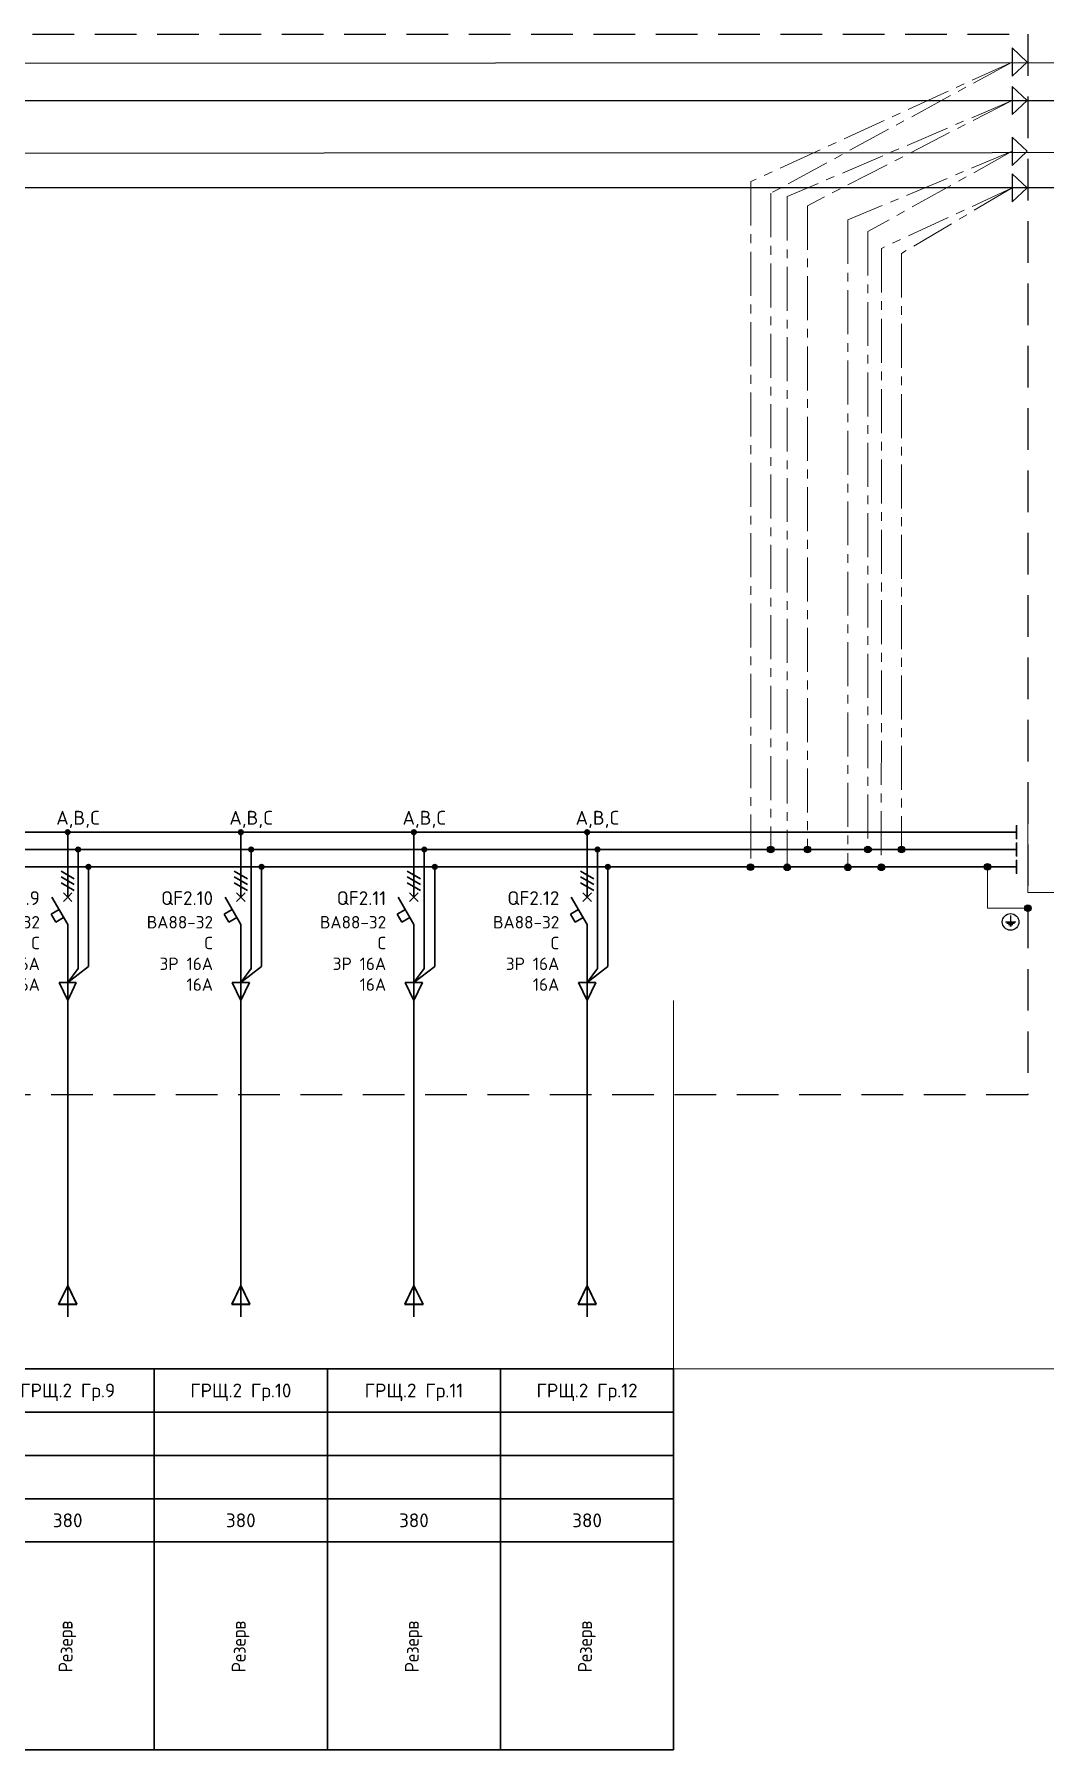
# Model space of a CAD drawing. Header units: millimetres. Extents: x -4379 to 694, y -18291 to 2656.
# Drawn here: x -2319.6 to -2173.8, y -1529.5 to -1281.7 of the extents above; entities that cross this region are included whole.
import ezdxf
from ezdxf.enums import TextEntityAlignment as Align

# ---------------------------------------------------------------- set-up
doc = ezdxf.new("R2010")
doc.units = ezdxf.units.MM
doc.linetypes.add('ACAD_ISO016W100', pattern=[9, 6, -3])
doc.linetypes.add('CENTER', pattern=[50.8, 31.75, -6.35, 6.35, -6.35])
for name, color, linetype, lineweight in [('EL_TX', 7, 'Continuous', 25), ('Рамка', 7, 'Continuous', 30), ('ЭС АВ', 7, 'Continuous', 18), ('ЭС рамка', 7, 'Continuous', 18)]:
    doc.layers.add(name, color=color, linetype=linetype, lineweight=lineweight)
for name, color, linetype in [('Автомат защитный', 7, 'Continuous'), ('Принципиальная схема КТП -для ОДНОЛИНЕЙКИ', 7, 'Continuous'), ('ПРОВОДНИКИ', 7, 'Continuous'), ('Секция2', 7, 'Continuous'), ('Схема', 7, 'Continuous')]:
    doc.layers.add(name, color=color, linetype=linetype)
doc.styles.add('SLD_Style', font='isocpeur.ttf', dxfattribs={"width": 0.9})

# ---------------------------------------------------------------- blocks, each defined once
blk = doc.blocks.new('Шина3')
for points in [[(-4257.37, -421.82, 1), (-4256.41, -421.82, 1)], [(-4251.57, -427.8, 1), (-4250.61, -427.8, 1)]]:
    blk.add_hatch(color=0).paths.add_polyline_path(points)
at = {"color": 0}
for p, q in [((-4257.37, -421.82, 0.01), (-4256.41, -421.82, 0.01)), ((-4251.57, -427.8), (-4250.61, -427.8)), ((-4251.57, -427.8), (-4250.61, -427.8))]:
    blk.add_line(p, q, dxfattribs=at)
at = {"color": 7}
for p, q in [((-4254.31, -429.78), (-4252.8, -429.78)), ((-4254.1, -429.96), (-4253.01, -429.96)), ((-4253.89, -430.14), (-4253.22, -430.14)), ((-4253.68, -430.32), (-4253.43, -430.32)), ((-4253.56, -428.86), (-4253.56, -429.78))]:
    blk.add_line(p, q, dxfattribs=at)
at = {"color": 0}
for centre in [(-4256.89, -421.82, 0.01), (-4251.09, -427.8)]:
    blk.add_circle(centre, 0.481, dxfattribs=at)
at = {"color": 7}
blk.add_circle((-4253.56, -429.78), 1.2, dxfattribs=at)
at = {"layer": 'Рамка', "color": 7, "linetype": 'CENTER', "lineweight": 20, "ltscale": 0.2}
for p, q in [((-4256.89, -422.24, 0.02), (-4256.89, -427.8, 0.02)), ((-4256.89, -427.8, 0.02), (-4251.09, -427.8))]:
    blk.add_line(p, q, dxfattribs=at)
at = {"layer": 'Схема'}
for p, q in [((-4252.73, -415.82, 0.01), (-4252.73, -417.82, 0.01)), ((-4252.73, -415.82, 0.01), (-4252.73, -417.82, 0.01)), ((-4252.73, -415.82, 0.01), (-4252.73, -417.82, 0.01)), ((-4252.73, -418.32, 0.01), (-4252.73, -420.32, 0.01)), ((-4252.73, -418.32, 0.01), (-4252.73, -420.32, 0.01)), ((-4252.73, -420.82, 0.01), (-4252.73, -422.82, 0.01)), ((-4252.73, -420.82, 0.01), (-4252.73, -422.82, 0.01)), ((-4252.73, -420.82, 0.01), (-4252.73, -422.82, 0.01))]:
    blk.add_line(p, q, dxfattribs=at)
at = {"layer": 'ЭС рамка', "color": 7, "linetype": 'Continuous', "lineweight": 30}
for p, q in [((-4252.73, -415.86, 0.01), (-4252.73, -417.78, 0.01)), ((-4310.53, -416.82, 0.01), (-4252.73, -416.82, 0.01))]:
    blk.add_line(p, q, dxfattribs=at)
at = {"layer": 'ЭС рамка', "color": 5, "linetype": 'Continuous', "lineweight": 30}
for p, q in [((-4252.73, -418.36, 0.01), (-4252.73, -420.28, 0.01)), ((-4310.53, -419.32, 0.01), (-4252.73, -419.32, 0.01))]:
    blk.add_line(p, q, dxfattribs=at)
at = {"layer": 'ЭС рамка', "color": 94, "linetype": 'Continuous', "lineweight": 30, "ltscale": 50}
blk.add_line((-4252.73, -420.86, 0.01), (-4252.73, -422.78, 0.01), dxfattribs=at)
at = {"layer": 'ЭС рамка', "color": 94, "linetype": 'Continuous', "lineweight": 30}
blk.add_line((-4310.53, -421.82, 0.01), (-4252.73, -421.82, 0.01), dxfattribs=at)
blk = doc.blocks.new('*U58')
h = blk.add_hatch(color=256)
h.dxf.hatch_style = 1
edge = h.paths.add_edge_path()
edge.add_ellipse((12.5, 132.5), major_axis=(0, 0.333), ratio=1, start_angle=0, end_angle=360)
h = blk.add_hatch(color=256)
h.dxf.hatch_style = 1
edge = h.paths.add_edge_path()
edge.add_ellipse((14, 130), major_axis=(0, 0.333), ratio=1, start_angle=0, end_angle=360)
h = blk.add_hatch(color=256)
h.dxf.hatch_style = 1
edge = h.paths.add_edge_path()
edge.add_ellipse((15.5, 127.5), major_axis=(0, 0.333), ratio=1, start_angle=0, end_angle=360)
at = {"lineweight": 30}
for p, q in [((14, 129.67), (14, 123.11)), ((15.5, 127.17), (15.5, 113.13)), ((14, 123.11), (14, 112.8)), ((0, 55), (25, 55)), ((0, 55), (0, 0)), ((25, 55), (25, 0)), ((0, 48.75), (25, 48.75)), ((0, 42.5), (25, 42.5)), ((0, 36.25), (25, 36.25))]:
    blk.add_line(p, q, dxfattribs=at)
at = {"layer": 'Автомат защитный', "lineweight": 30}
for p, q in [((12.5, 123.11), (12.5, 132.17)), ((11.54, 126.87), (13.46, 125.76)), ((11.54, 126.04), (13.46, 124.93)), ((11.54, 125.2), (13.46, 124.09)), ((12.5, 119.17), (10.22, 123.11)), ((10.1, 120.66), (11.26, 121.32)), ((10.77, 119.5), (10.1, 120.66)), ((11.92, 120.17), (10.77, 119.5)), ((12.5, 108.54), (12.5, 119.17))]:
    blk.add_line(p, q, dxfattribs=at)
blk.add_ellipse((12.5, 132.5), major_axis=(0, 0.333), ratio=1, start_param=-1.570796, end_param=4.712389, dxfattribs=at)
at = {"layer": 'Принципиальная схема КТП -для ОДНОЛИНЕЙКИ', "lineweight": 30}
for p, q in [((12.5, 108.54), (12.5, 99.73)), ((11.19, 64.32), (12.5, 67.06)), ((12.5, 67.06), (13.81, 64.32)), ((13.81, 64.32), (11.19, 64.32)), ((12.5, 64.32), (12.5, 62.5))]:
    blk.add_line(p, q, dxfattribs=at)
at = {"layer": 'ПРОВОДНИКИ', "lineweight": 30}
for p, q in [((12.5, 110.81), (15.5, 113.13)), ((12.5, 110.81), (14, 112.8)), ((13.75, 110.81), (11.25, 110.81)), ((11.25, 110.81), (12.5, 108.2)), ((12.5, 108.2), (13.75, 110.81)), ((11.19, 64.31), (12.5, 67.06)), ((12.5, 67.06), (13.81, 64.31)), ((13.81, 64.31), (11.19, 64.31))]:
    blk.add_line(p, q, dxfattribs=at)
at = {"layer": 'ПРОВОДНИКИ', "lineweight": 30, "ltscale": 100}
blk.add_line((12.5, 99.73), (12.5, 64.32), dxfattribs=at)
at = {"layer": 'ПРОВОДНИКИ', "color": 7, "linetype": 'Continuous', "lineweight": 30}
for centre in [(14, 130), (15.5, 127.5), (15.5, 127.5)]:
    blk.add_ellipse(centre, major_axis=(0, 0.333), ratio=1, start_param=-1.570796, end_param=4.712389, dxfattribs=at)
at = {"layer": 'ЭС АВ', "color": 7, "lineweight": 30}
for q in [(11.88, 123.74), (11.88, 122.49), (13.12, 123.74), (13.12, 122.49)]:
    blk.add_line((12.5, 123.11), q, dxfattribs=at)
at = {"layer": 'ЭС рамка', "color": 7, "linetype": 'Continuous', "lineweight": 30}
for p, q in [((0, 132.5), (12.17, 132.5)), ((12.83, 132.5), (25, 132.5))]:
    blk.add_line(p, q, dxfattribs=at)
at = {"layer": 'ЭС рамка', "color": 5, "linetype": 'Continuous', "lineweight": 30}
for p, q in [((0, 130), (13.67, 130)), ((14.33, 130), (25, 130))]:
    blk.add_line(p, q, dxfattribs=at)
at = {"layer": 'ЭС рамка', "color": 94, "linetype": 'Continuous', "lineweight": 30}
for p, q in [((0, 127.5), (15.17, 127.5)), ((15.83, 127.5), (25, 127.5))]:
    blk.add_line(p, q, dxfattribs=at)
at = {"layer": 'ЭС рамка', "lineweight": 30}
for p, q in [((25, 30), (0, 30)), ((25, 0), (0, 0))]:
    blk.add_line(p, q, dxfattribs=at)
at = {"style": 'SLD_Style'}
for tag, p in [('LABEL', (12.5, 51.88)), ('INSTALLEDPOWER', (12.5, 45.63)), ('CURRENT', (12.5, 39.37)), ('VOLTAGE', (12.5, 33.13))]:
    blk.add_attdef(tag, text='', height=2, dxfattribs=at).set_placement(p, align=Align.MIDDLE_CENTER)
blk.add_attdef('TEXT', text='', height=2, rotation=90, dxfattribs=at).set_placement((12.5, 15), align=Align.MIDDLE_CENTER)
at = {"layer": 'Автомат защитный', "style": 'SLD_Style'}
blk.add_attdef('PHASE', text='', height=2, dxfattribs=at).set_placement((14, 134.59), align=Align.MIDDLE_CENTER)
for tag, height, p in [('NUMBER', 2, (8.49, 122.99)), ('SWITCHTYPE', 1.8, (8.49, 119.5)), ('SWITCHRELEASE', 1.8, (8.49, 116.5)), ('SWITCHNOMINALCURRENT', 1.8, (8.49, 113.5)), ('SWITCHRELEASECURRENT', 1.8, (8.49, 110.5)), ('RCDTYPE', 1.8, (8.49, 107.5)), ('RCDSETPOINT', 1.8, (8.49, 104.5))]:
    blk.add_attdef(tag, text='', height=height, dxfattribs=at).set_placement(p, align=Align.MIDDLE_RIGHT)
blk.add_attdef('LINE_A', text='', height=1.7, rotation=90, dxfattribs=at).set_placement((10.19, 65.45), align=Align.MIDDLE_LEFT)
blk.add_attdef('LINE_B', text='', height=1.7, rotation=90, dxfattribs=at).set_placement((13.85, 65.45), align=Align.TOP_LEFT)

msp = doc.modelspace()

# ---------------------------------------------------------------- hatches: boundary and pattern name
at = {"layer": 'EL_TX'}
h = msp.add_hatch(color=256, dxfattribs=at)
edge = h.paths.add_edge_path()
edge.add_arc((-2213.323, -1399.455), 0.481, 0, 360)
h = msp.add_hatch(color=256, dxfattribs=at)
edge = h.paths.add_edge_path()
edge.add_arc((-2208.016, -1399.464), 0.481, 0, 360)
h = msp.add_hatch(color=256, dxfattribs=at)
edge = h.paths.add_edge_path()
edge.add_arc((-2199.277, -1399.464), 0.481, 0, 360)
h = msp.add_hatch(color=256, dxfattribs=at)
edge = h.paths.add_edge_path()
edge.add_arc((-2194.429, -1399.464), 0.481, 0, 360)
for points in [[(-2216.718, -1402.021, 1), (-2215.756, -1402.021, 1)], [(-2211.412, -1402.03, 1), (-2210.449, -1402.03, 1)], [(-2202.672, -1402.031, 1), (-2201.709, -1402.031, 1)], [(-2197.825, -1402.03, 1), (-2196.862, -1402.03, 1)]]:
    msp.add_hatch(color=256, dxfattribs=at).paths.add_polyline_path(points)

# ---------------------------------------------------------------- linework, layer by layer
at = {"layer": 'Defpoints', "color": 6, "lineweight": 0, "ltscale": 100, "elevation": -0.006}
for points in [[(-2227.332, -1421.261), (-2227.332, -1474.464), (-2162.36, -1474.464), (-2162.36, -1385.77)], [(-2162.36, -1401.964), (-2162.36, -1405.649), (-2176.203, -1405.649), (-2176.203, -1405.649), (-2176.203, -1389.859)]]:
    msp.add_lwpolyline(points, dxfattribs=at)
at = {"layer": 'EL_TX'}
for p, q in [((-2176.276, -1285.734), (-2178.452, -1283.701)), ((-2178.452, -1283.701), (-2178.452, -1287.767)), ((-2176.276, -1285.734), (-2178.452, -1287.767)), ((-2176.276, -1291.276, 0.032), (-2178.452, -1289.244, 0.032)), ((-2178.452, -1289.244, 0.032), (-2178.452, -1293.309, 0.032)), ((-2176.276, -1291.276, 0.032), (-2178.452, -1293.309, 0.032)), ((-2176.276, -1298.628, -0.005), (-2178.452, -1296.595, -0.005)), ((-2178.452, -1296.595, -0.005), (-2178.452, -1300.661, -0.005)), ((-2176.276, -1298.628, -0.005), (-2178.452, -1300.661, -0.005)), ((-2176.276, -1303.909, 0.027), (-2178.452, -1301.876, 0.027)), ((-2178.452, -1301.876, 0.027), (-2178.452, -1305.942, 0.027)), ((-2176.276, -1303.909, 0.027), (-2178.452, -1305.942, 0.027)), ((-2199.758, -1399.464, 0.074), (-2198.795, -1399.464, 0.074)), ((-2194.911, -1399.464, 0.005), (-2193.948, -1399.464, 0.005))]:
    msp.add_line(p, q, dxfattribs=at)
at = {"layer": 'EL_TX', "color": 7, "linetype": 'ACAD_ISO016W100'}
msp.add_lwpolyline([(-2176.203, -1434.905), (-2544.889, -1434.905), (-2544.889, -1281.729), (-2176.203, -1281.729)], close=True, dxfattribs=at)
at = {"layer": 'EL_TX', "color": 0, "ltscale": 0.2}
for points, elevation in [([(-2569.68, -1285.92), (-1619.972, -1285.737)], -0.011), ([(-2514.007, -1291.276), (-1670.962, -1291.28)], -0.004)]:
    msp.add_lwpolyline(points, dxfattribs=dict(at, elevation=elevation))
at = {"layer": 'EL_TX', "color": 7, "linetype": 'CENTER', "lineweight": 20, "ltscale": 0.2}
for points, elevation in [([(-2178.452, -1285.734), (-2216.194, -1302.987), (-2216.194, -1401.964)], 0.006), ([(-2178.452, -1285.734), (-2213.283, -1304.68), (-2213.323, -1399.464)], 0.006), ([(-2178.452, -1291.276), (-2210.927, -1305.169), (-2210.93, -1401.964)], 0), ([(-2178.452, -1291.276), (-2208.016, -1306.485), (-2208.016, -1399.464)], 0), ([(-2178.452, -1298.619), (-2202.187, -1308.537), (-2202.191, -1401.964)], -0.005), ([(-2178.452, -1298.619), (-2199.277, -1310.231), (-2199.277, -1399.464)], -0.005), ([(-2178.452, -1303.909), (-2197.34, -1312.645), (-2197.344, -1402.03)], -0.005), ([(-2178.452, -1303.909), (-2194.429, -1313.37), (-2194.429, -1399.464)], -0.005)]:
    msp.add_lwpolyline(points, dxfattribs=dict(at, elevation=elevation))
at = {"layer": 'EL_TX', "color": 0, "ltscale": 0.2}
for points in [[(-2567.112, -1298.988), (-2084.945, -1298.742)], [(-2511.436, -1303.864), (-2135.934, -1303.864)]]:
    msp.add_lwpolyline(points, dxfattribs=at)
at = {"layer": 'EL_TX'}
for centre in [(-2213.323, -1399.455, 0.011), (-2208.016, -1399.464, 0), (-2199.277, -1399.464, 0.074), (-2194.429, -1399.464, 0.005), (-2216.237, -1402.021, -0.068), (-2210.93, -1402.03, -0.079), (-2202.191, -1402.031, -0.006), (-2197.344, -1402.03, -0.074)]:
    msp.add_circle(centre, 0.481, dxfattribs=at)

# ---------------------------------------------------------------- block references
at = {"layer": 'EL_TX', "lineweight": 0}
msp.add_blockref('Шина3', (2074.888, -980.145, -0.011), dxfattribs=at)
at = {"layer": 'Секция2', "lineweight": 0}
ref = msp.add_blockref('*U58', (-2327.332, -1529.464, -0.006), dxfattribs=at)
ref.add_attrib('LABEL', 'ГРЩ.2 Гр.9', dxfattribs={"layer": '0', "height": 2, "style": 'SLD_Style'}).set_placement((-2314.832, -1477.589, -0.006), align=Align.MIDDLE_CENTER)
ref.add_attrib('VOLTAGE', '380', dxfattribs={"layer": '0', "height": 2, "style": 'SLD_Style'}).set_placement((-2314.832, -1496.339, -0.006), align=Align.MIDDLE_CENTER)
ref.add_attrib('PHASE', 'A,B,C', dxfattribs={"layer": 'Автомат защитный', "height": 2, "style": 'SLD_Style'}).set_placement((-2313.332, -1394.873, -0.006), align=Align.MIDDLE_CENTER)
ref.add_attrib('NUMBER', 'QF2.9', dxfattribs={"layer": 'Автомат защитный', "height": 2, "style": 'SLD_Style'}).set_placement((-2318.843, -1406.477, -0.006), align=Align.MIDDLE_RIGHT)
ref.add_attrib('SWITCHTYPE', 'ВА88-32', dxfattribs={"layer": 'Автомат защитный', "height": 1.8, "style": 'SLD_Style'}).set_placement((-2318.843, -1409.964, -0.006), align=Align.MIDDLE_RIGHT)
ref.add_attrib('SWITCHRELEASE', 'C', dxfattribs={"layer": 'Автомат защитный', "height": 1.8, "style": 'SLD_Style'}).set_placement((-2318.843, -1412.964, -0.006), align=Align.MIDDLE_RIGHT)
ref.add_attrib('SWITCHNOMINALCURRENT', '3Р 16А', dxfattribs={"layer": 'Автомат защитный', "height": 1.8, "style": 'SLD_Style'}).set_placement((-2318.843, -1415.964, -0.006), align=Align.MIDDLE_RIGHT)
ref.add_attrib('SWITCHRELEASECURRENT', '16А', dxfattribs={"layer": 'Автомат защитный', "height": 1.8, "style": 'SLD_Style'}).set_placement((-2318.843, -1418.964, -0.006), align=Align.MIDDLE_RIGHT)
ref.add_attrib('TEXT_001', 'Резерв', (-2314.132, -1518.289, -0.006), dxfattribs={"layer": '0', "height": 2, "rotation": 90, "style": 'SLD_Style', "width": 0.9})
ref = msp.add_blockref('*U58', (-2302.332, -1529.464, -0.006), dxfattribs=at)
ref.add_attrib('LABEL', 'ГРЩ.2 Гр.10', dxfattribs={"layer": '0', "height": 2, "style": 'SLD_Style'}).set_placement((-2289.832, -1477.589, -0.006), align=Align.MIDDLE_CENTER)
ref.add_attrib('VOLTAGE', '380', dxfattribs={"layer": '0', "height": 2, "style": 'SLD_Style'}).set_placement((-2289.832, -1496.339, -0.006), align=Align.MIDDLE_CENTER)
ref.add_attrib('PHASE', 'A,B,C', dxfattribs={"layer": 'Автомат защитный', "height": 2, "style": 'SLD_Style'}).set_placement((-2288.332, -1394.873, -0.006), align=Align.MIDDLE_CENTER)
ref.add_attrib('NUMBER', 'QF2.10', dxfattribs={"layer": 'Автомат защитный', "height": 2, "style": 'SLD_Style'}).set_placement((-2293.843, -1406.477, -0.006), align=Align.MIDDLE_RIGHT)
ref.add_attrib('SWITCHTYPE', 'ВА88-32', dxfattribs={"layer": 'Автомат защитный', "height": 1.8, "style": 'SLD_Style'}).set_placement((-2293.843, -1409.964, -0.006), align=Align.MIDDLE_RIGHT)
ref.add_attrib('SWITCHRELEASE', 'C', dxfattribs={"layer": 'Автомат защитный', "height": 1.8, "style": 'SLD_Style'}).set_placement((-2293.843, -1412.964, -0.006), align=Align.MIDDLE_RIGHT)
ref.add_attrib('SWITCHNOMINALCURRENT', '3Р 16А', dxfattribs={"layer": 'Автомат защитный', "height": 1.8, "style": 'SLD_Style'}).set_placement((-2293.843, -1415.964, -0.006), align=Align.MIDDLE_RIGHT)
ref.add_attrib('SWITCHRELEASECURRENT', '16А', dxfattribs={"layer": 'Автомат защитный', "height": 1.8, "style": 'SLD_Style'}).set_placement((-2293.843, -1418.964, -0.006), align=Align.MIDDLE_RIGHT)
ref.add_attrib('TEXT_001', 'Резерв', (-2289.132, -1518.289, -0.006), dxfattribs={"layer": '0', "height": 2, "rotation": 90, "style": 'SLD_Style', "width": 0.9})
ref = msp.add_blockref('*U58', (-2277.332, -1529.464, -0.006), dxfattribs=at)
ref.add_attrib('LABEL', 'ГРЩ.2 Гр.11', dxfattribs={"layer": '0', "height": 2, "style": 'SLD_Style'}).set_placement((-2264.832, -1477.589, -0.006), align=Align.MIDDLE_CENTER)
ref.add_attrib('VOLTAGE', '380', dxfattribs={"layer": '0', "height": 2, "style": 'SLD_Style'}).set_placement((-2264.832, -1496.339, -0.006), align=Align.MIDDLE_CENTER)
ref.add_attrib('PHASE', 'A,B,C', dxfattribs={"layer": 'Автомат защитный', "height": 2, "style": 'SLD_Style'}).set_placement((-2263.332, -1394.873, -0.006), align=Align.MIDDLE_CENTER)
ref.add_attrib('NUMBER', 'QF2.11', dxfattribs={"layer": 'Автомат защитный', "height": 2, "style": 'SLD_Style'}).set_placement((-2268.843, -1406.477, -0.006), align=Align.MIDDLE_RIGHT)
ref.add_attrib('SWITCHTYPE', 'ВА88-32', dxfattribs={"layer": 'Автомат защитный', "height": 1.8, "style": 'SLD_Style'}).set_placement((-2268.843, -1409.964, -0.006), align=Align.MIDDLE_RIGHT)
ref.add_attrib('SWITCHRELEASE', 'C', dxfattribs={"layer": 'Автомат защитный', "height": 1.8, "style": 'SLD_Style'}).set_placement((-2268.843, -1412.964, -0.006), align=Align.MIDDLE_RIGHT)
ref.add_attrib('SWITCHNOMINALCURRENT', '3Р 16А', dxfattribs={"layer": 'Автомат защитный', "height": 1.8, "style": 'SLD_Style'}).set_placement((-2268.843, -1415.964, -0.006), align=Align.MIDDLE_RIGHT)
ref.add_attrib('SWITCHRELEASECURRENT', '16А', dxfattribs={"layer": 'Автомат защитный', "height": 1.8, "style": 'SLD_Style'}).set_placement((-2268.843, -1418.964, -0.006), align=Align.MIDDLE_RIGHT)
ref.add_attrib('TEXT_001', 'Резерв', (-2264.132, -1518.289, -0.006), dxfattribs={"layer": '0', "height": 2, "rotation": 90, "style": 'SLD_Style', "width": 0.9})
ref = msp.add_blockref('*U58', (-2252.332, -1529.464, -0.006), dxfattribs=at)
ref.add_attrib('LABEL', 'ГРЩ.2 Гр.12', dxfattribs={"layer": '0', "height": 2, "style": 'SLD_Style'}).set_placement((-2239.832, -1477.589, -0.006), align=Align.MIDDLE_CENTER)
ref.add_attrib('VOLTAGE', '380', dxfattribs={"layer": '0', "height": 2, "style": 'SLD_Style'}).set_placement((-2239.832, -1496.339, -0.006), align=Align.MIDDLE_CENTER)
ref.add_attrib('PHASE', 'A,B,C', dxfattribs={"layer": 'Автомат защитный', "height": 2, "style": 'SLD_Style'}).set_placement((-2238.332, -1394.873, -0.006), align=Align.MIDDLE_CENTER)
ref.add_attrib('NUMBER', 'QF2.12', dxfattribs={"layer": 'Автомат защитный', "height": 2, "style": 'SLD_Style'}).set_placement((-2243.843, -1406.477, -0.006), align=Align.MIDDLE_RIGHT)
ref.add_attrib('SWITCHTYPE', 'ВА88-32', dxfattribs={"layer": 'Автомат защитный', "height": 1.8, "style": 'SLD_Style'}).set_placement((-2243.843, -1409.964, -0.006), align=Align.MIDDLE_RIGHT)
ref.add_attrib('SWITCHRELEASE', 'C', dxfattribs={"layer": 'Автомат защитный', "height": 1.8, "style": 'SLD_Style'}).set_placement((-2243.843, -1412.964, -0.006), align=Align.MIDDLE_RIGHT)
ref.add_attrib('SWITCHNOMINALCURRENT', '3Р 16А', dxfattribs={"layer": 'Автомат защитный', "height": 1.8, "style": 'SLD_Style'}).set_placement((-2243.843, -1415.964, -0.006), align=Align.MIDDLE_RIGHT)
ref.add_attrib('SWITCHRELEASECURRENT', '16А', dxfattribs={"layer": 'Автомат защитный', "height": 1.8, "style": 'SLD_Style'}).set_placement((-2243.843, -1418.964, -0.006), align=Align.MIDDLE_RIGHT)
ref.add_attrib('TEXT_001', 'Резерв', (-2239.132, -1518.289, -0.006), dxfattribs={"layer": '0', "height": 2, "rotation": 90, "style": 'SLD_Style', "width": 0.9})

doc.saveas('drawing.dxf')
